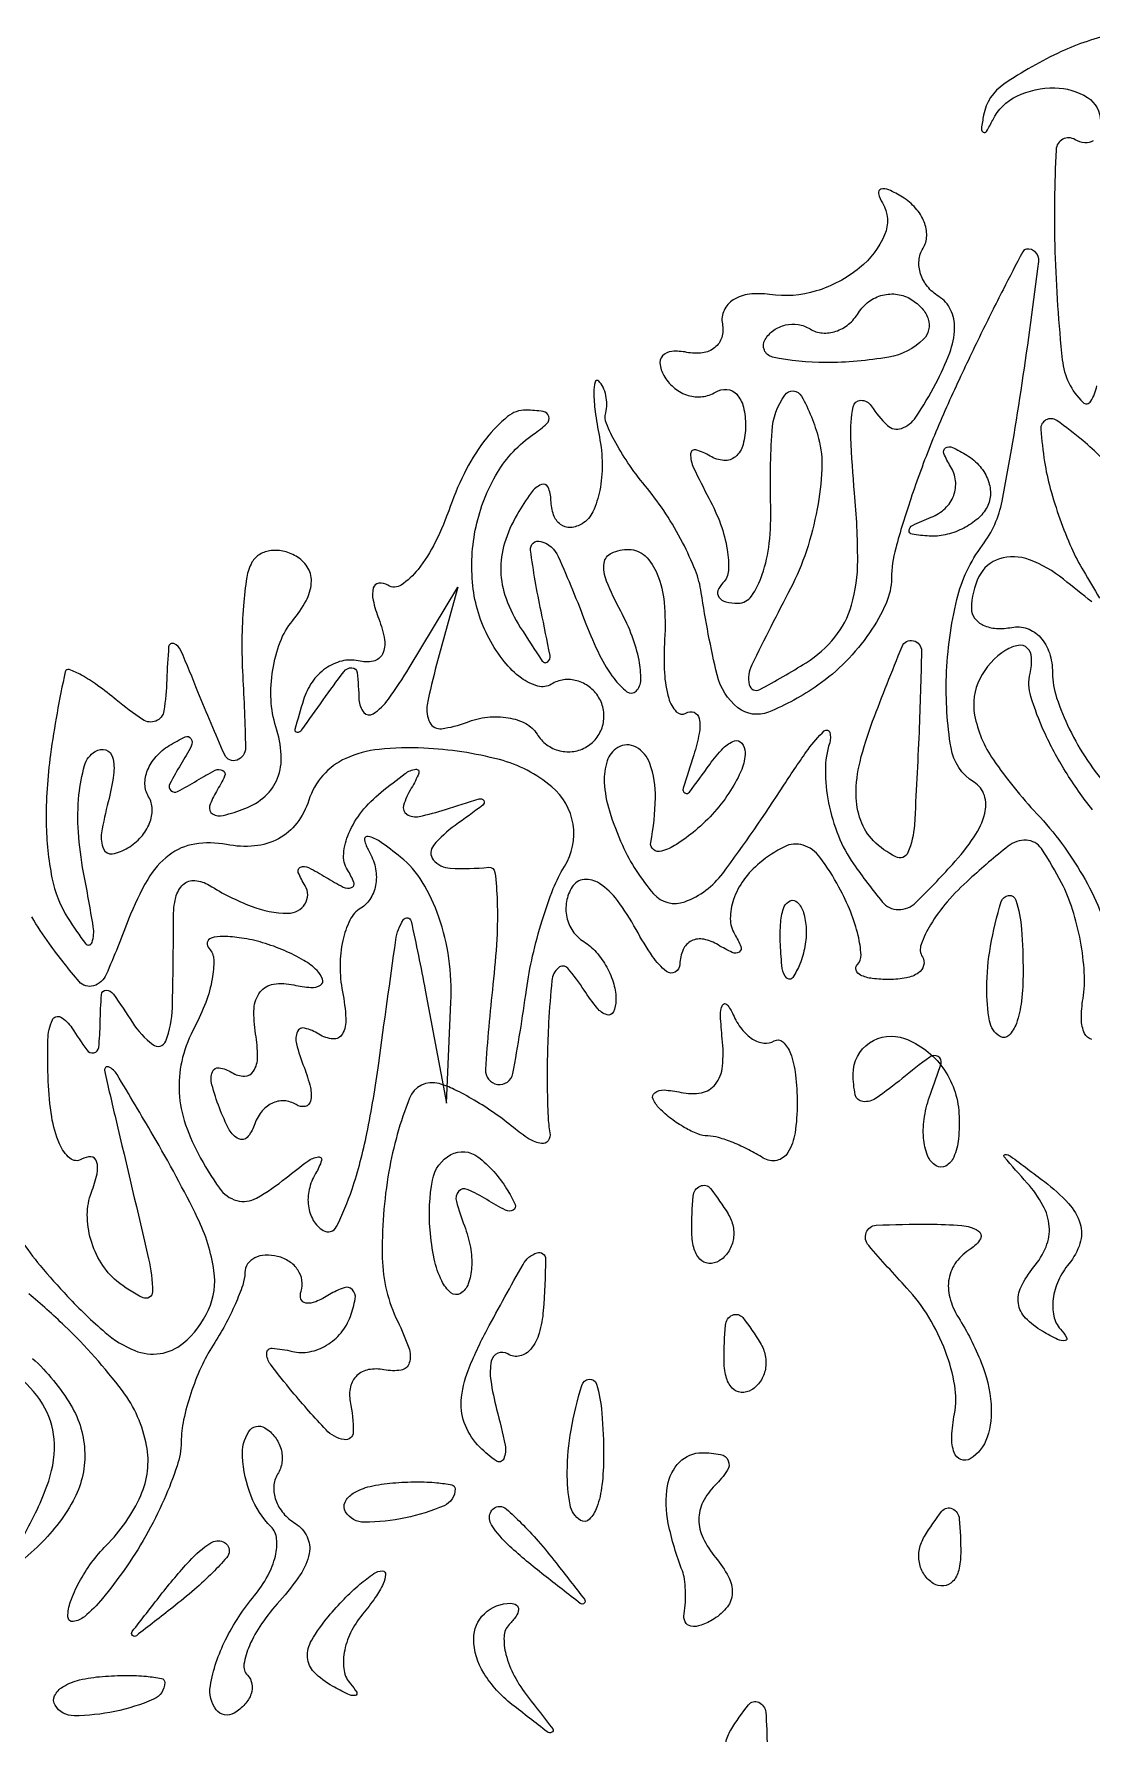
# Model space of a CAD drawing. Extents: x 153 to 7594, y 148 to 3762.
# Drawn here: x 4702.9 to 4735.7, y 2492 to 2544.6 of the extents above; entities that cross this region are included whole.
import ezdxf

# ---------------------------------------------------------------- set-up
doc = ezdxf.new("R2010")
doc.units = 0

msp = doc.modelspace()

# ---------------------------------------------------------------- linework, layer by layer
for points in [[(4736.414399, 2544.641193, 0.056411), (4734.780902, 2544.097033, 0.041453), (4733.003698, 2543.08625, 0.197794), (4732.376499, 2542.129497, 0.01569), (4732.309291, 2541.708602, 0.308326), (4732.365857, 2541.597571, 0.404445), (4732.468568, 2541.62569, 0.018633), (4732.658333, 2541.975, -0.167376), (4733.406295, 2542.71305, -0.114808), (4734.580388, 2542.973672, -0.139307), (4735.596345, 2542.673802, -0.257195), (4736, 2541.940983, -0.079099)], [(4735.769518, 2541.335498, -0.184759), (4735.514027, 2541.265811, -0.114105), (4735.21538, 2541.366888, 0.570128), (4734.623952, 2541.056909, 0.020139), (4734.587786, 2537.895088, 0.019529), (4734.815837, 2534.54108, 0.172994), (4735.450183, 2533.226341, 0.481051), (4735.702253, 2533.256247, 0.100024), (4735.883004, 2533.741488, 0.042475)], [(4736.014901, 2531.519379, 0.026847), (4735.453818, 2532.038328, 0.018928), (4734.645327, 2532.659184, 0.287532), (4734.307922, 2532.678458, 0.294109), (4734.148878, 2532.384409, 0.019518), (4734.264718, 2531.38424, 0.02864), (4734.443169, 2530.553533, 0.018379), (4734.739952, 2529.61287, 0.01847), (4735.099709, 2528.710344, 0.032646), (4735.470888, 2528, -0.006488), (4735.970235, 2527.15514, -0.451651)], [(4735.729856, 2527.042306, -0.004505), (4734.849949, 2527.741324, 0.079775), (4733.794958, 2528.346952, 0.169173), (4732.865105, 2528.371823, 0.203196), (4732.233549, 2527.829679, 0.115635), (4732, 2526.833333, 0.162157), (4732.099011, 2526.536069, 0.123405), (4732.367188, 2526.318229, 0.095265), (4732.771929, 2526.216316, 0.063613), (4733.25, 2526.25, -0.136374), (4733.726986, 2526.214792, -0.124477), (4734.136764, 2525.938974, -0.105182), (4734.414265, 2525.455528, -0.075993), (4734.513451, 2524.840124, 0.077768), (4734.640749, 2524.067664, 0.034078), (4735.033062, 2523.10417, 0.03268), (4735.59786, 2522.118063, 0.037538), (4736.263451, 2521.261384, -0.019174)], [(4735.750908, 2520.58954, -0.027718), (4734.913305, 2521.785178, -0.03188), (4734.255303, 2523.013077, -0.033611), (4733.842222, 2524.107204, -0.130617), (4733.817789, 2524.824751, 0.065055), (4733.864444, 2525.310262, 0.196122), (4733.731002, 2525.60791, 0.240901), (4733.453249, 2525.690559, 0.092765), (4733.066882, 2525.541335, 0.139188), (4732.255511, 2524.653848, 0.164259), (4732.099227, 2523.531969, 0.104384), (4732.678544, 2522.143244, 0.037759), (4734.027275, 2520.470967, -0.0577), (4735.448645, 2518.557593, -0.061013), (4736.363331, 2516.404778, -0.074418)], [(4702.54625, 2507.269293, 0.029454), (4703.140842, 2506.46774, 0.014268), (4703.988269, 2505.512487, 0.025976), (4705.15364, 2504.394461, 0.081762), (4706.074694, 2503.830309, 0.134593), (4706.854777, 2503.737177, 0.136837), (4707.567687, 2504.056175, 0.115092), (4708.358267, 2505.09852, 0.141549), (4708.526148, 2506.302987, 0.078897), (4708.019599, 2507.939313, 0.018009), (4706.641595, 2510.5, 0.00208), (4705.523056, 2512.392234, 0.157693), (4705.26059, 2512.622417, 0.610094), (4705.136084, 2512.519978, 0.005294), (4705.482171, 2511, -0.001544), (4706.500528, 2506.677469, -0.055284), (4706.621264, 2505.657558, -0.551991), (4706.32829, 2505.470006, -0.063439), (4705.519167, 2505.984093, -0.081555), (4705.029695, 2506.547465, -0.068406), (4704.709549, 2507.272186, -0.069715), (4704.60093, 2508.042022, -0.092102), (4704.72938, 2508.737158, 0.036156), (4704.903908, 2509.313323, 0.129463), (4704.890312, 2509.694567, 0.313329), (4704.712809, 2509.835303, 0.154833), (4704.419939, 2509.762349, -0.328767), (4704.061875, 2509.792465, -0.112707), (4703.73771, 2510.239739, -0.061406), (4703.497108, 2511.076378, -0.030084), (4703.389287, 2512.18195, -0.014866), (4703.37988, 2513.463751, -0.099359), (4703.518631, 2514.082897, -0.444404), (4703.775581, 2514.166877, -0.121931), (4704.123974, 2513.833646, 0.014699), (4704.583853, 2513.153256, 0.291535), (4704.807163, 2513.064145, 0.335217), (4704.957712, 2513.230273, 0.017236), (4705, 2514, -0.013145), (4705.040363, 2514.863616, -0.392993), (4705.187084, 2515, -0.246379), (4705.409778, 2514.883174, -0.007698), (4706, 2514, 0.084834), (4706.629692, 2513.31451, 0.500016), (4707.029484, 2513.424633, 0.08756), (4707.238035, 2514.453358, 0.007051), (4707.269218, 2517.227351, -0.057508), (4707.342461, 2517.878396, -0.150641), (4707.576078, 2518.280843, -0.210816), (4707.936203, 2518.404301, -0.118977), (4708.382138, 2518.255471, 0.047317), (4709.682122, 2517.604256, 0.091604), (4710.820522, 2517.388697, 0.256745), (4711.345599, 2517.674317, 0.288514), (4711.350255, 2518.242293, -0.041417), (4711.140023, 2518.655358, -0.417264), (4711.208403, 2518.815926, -0.215173), (4711.458275, 2518.804352, -0.020854), (4712, 2518.5, 0.02136), (4712.53372, 2518.200855, 0.203705), (4712.788812, 2518.183934, 0.423977), (4712.860713, 2518.339431, 0.046203), (4712.665519, 2518.732185, -0.160579), (4712.54569, 2519.232376, -0.081183), (4712.704827, 2519.868005, -0.067161), (4713.107743, 2520.537967, -0.053499), (4713.702969, 2521.136693, -0.010178), (4714.451752, 2521.719121, -0.127778), (4714.781089, 2521.853167, -0.573632), (4714.874206, 2521.73357, -0.040225), (4714.640021, 2521.261454, 0.059858), (4714.401263, 2520.728675, 0.341896), (4714.502684, 2520.456874, 0.193254), (4714.887962, 2520.389557, 0.026012), (4715.698062, 2520.605787, -0.003957), (4716.739911, 2520.933711, -0.342838), (4716.884302, 2520.878778, -0.386947), (4716.856818, 2520.737173, -0.004273), (4716, 2520.109645, 0.060886), (4715.330096, 2519.491525, 0.35939), (4715.32392, 2519.048184, 0.216308), (4715.846414, 2518.783667, 0.033137), (4717.041069, 2518.811935, -0.40619), (4717.234161, 2518.655227, -0.020402), (4717.302445, 2517.76528, -0.023236), (4717.289871, 2516.58822, -0.013523), (4717.171063, 2515.180356, 0.012194), (4716.941926, 2512.548564, 0.387375), (4717.315316, 2512.083689, 0.405301), (4717.787928, 2512.417667, 0.012275), (4718.21005, 2515.018062, -0.022306), (4718.401868, 2516.06634, -0.018412), (4718.696622, 2517.163713, -0.018801), (4719.042562, 2518.151641, -0.046325), (4719.388189, 2518.837132, 0.181507), (4719.653958, 2520.144965, 0.180048), (4718.994775, 2521.309996, 0.111422), (4717.374195, 2522.148937, 0.052304), (4715.028435, 2522.506465, 0.037551), (4713.642427, 2522.46719, 0.080801), (4712.6142, 2522.188535, 0.105722), (4711.902905, 2521.662736, 0.104437), (4711.465044, 2520.889865, -0.086747), (4711.095398, 2520.180522, -0.106483), (4710.527816, 2519.69741, -0.100723), (4709.785321, 2519.474027, -0.070548), (4708.910265, 2519.517281, 0.087632), (4707.932355, 2519.532377, 0.124024), (4707.136044, 2519.189896, 0.098169), (4706.471537, 2518.435495, 0.04044), (4705.881893, 2517.200941, -0.010122), (4705.189114, 2515.491262, -0.219843), (4704.79645, 2515.137901, -0.300616), (4704.350933, 2515.267983, -0.017331), (4703.425296, 2516.44113, -0.027326), (4702.879787, 2517.276095, -0.026006)], [(4735.730667, 2513.473037, -0.222149), (4735.508419, 2513.660387, -0.10732), (4735.408727, 2514.107514, -0.041296), (4735.457926, 2514.745237, 0.05505), (4735.497834, 2515.54994, 0.030879), (4735.378359, 2516.522972, 0.030445), (4735.133615, 2517.502762, 0.043126), (4734.790557, 2518.332964, 0.027596), (4734.165706, 2519.391562, 0.23983), (4733.703464, 2519.651106, 0.180893), (4733.137502, 2519.465395, 0.015148), (4731.943996, 2518.449317, 0.029788), (4731.249123, 2517.740796, 0.04284), (4730.731384, 2517.031428, 0.050427), (4730.439071, 2516.417049, 0.228058), (4730.479593, 2516.03302, -0.205409), (4730.519139, 2515.768478, -0.180522), (4730.357293, 2515.538866, -0.102995), (4729.983612, 2515.383361, -0.047305), (4729.456011, 2515.333333, -0.030292), (4728.927975, 2515.365354, -0.079508), (4728.564243, 2515.469873, -0.20132), (4728.425115, 2515.623791, -0.288377), (4728.464816, 2515.79815, 0.216175), (4728.578689, 2516.101045, 0.041793), (4728.489192, 2516.694269, 0.037651), (4728.25732, 2517.421785, 0.026904), (4727.895077, 2518.19605, 0.03622), (4727.305387, 2519.128715, 0.160356), (4726.782629, 2519.499221, 0.193688), (4726.203646, 2519.450433, 0.056565), (4725.441272, 2518.95126, 0.062796), (4724.946716, 2518.423198, 0.072857), (4724.627953, 2517.813534, 0.084371), (4724.527138, 2517.218952, 0.139186), (4724.665519, 2516.732185, -0.043144), (4724.855697, 2516.355314, -0.359857), (4724.801575, 2516.186211, -0.256051), (4724.588198, 2516.171496, -0.030284), (4724.154508, 2516.404508, 0.088991), (4723.706467, 2516.581418, 0.167167), (4723.325083, 2516.530499, 0.174205), (4723.066142, 2516.259068, 0.09777), (4722.964565, 2515.809017, -0.263079), (4722.817414, 2515.5644, -0.305234), (4722.551186, 2515.585147, -0.076467), (4722.11971, 2516.050273, -0.022282), (4721.607078, 2516.8851, 0.033313), (4721.026745, 2517.785067, 0.086206), (4720.468595, 2518.315, 0.1727), (4719.994788, 2518.433692, 0.234316), (4719.626201, 2518.204198, 0.094267), (4719.452123, 2517.749455, 0.096695), (4719.459448, 2517.266826, 0.098985), (4719.646302, 2516.831313, 0.104024), (4719.983688, 2516.510081, -0.074787), (4720.371376, 2516.18163, -0.053947), (4720.69696, 2515.716624, -0.05398), (4720.915337, 2515.193116, -0.075191), (4720.984687, 2514.690983, -0.102799), (4720.904291, 2514.327599, -0.37991), (4720.707316, 2514.239151, -0.147021), (4720.402546, 2514.445888, -0.027275), (4720, 2515, 0.03444), (4719.490584, 2515.680517, 0.421547), (4719.198062, 2515.698522, 0.185241), (4718.998201, 2515.303166, 0.012072), (4718.896892, 2514, 0.008013), (4718.858539, 2512.97546, 0.008354), (4718.853803, 2511.964339, 0.008099), (4718.878459, 2511.090905, 0.035899), (4718.938003, 2510.580727, -0.207737), (4718.882859, 2510.336073, -0.277894), (4718.677726, 2510.249985, -0.104342), (4718.298051, 2510.389737, -0.033037), (4717.806424, 2510.74569, 0.021631), (4717.232905, 2511.181202, 0.018153), (4716.590012, 2511.593194, 0.018537), (4715.974467, 2511.926707, 0.047035), (4715.5, 2512.108267, 0.384119), (4714.583252, 2511.651763, 0.050895), (4713.945433, 2509.378995, 0.048205), (4713.742615, 2506.699927, 0.109267), (4714.220054, 2504.735726, -0.028622), (4714.563713, 2503.920373, -0.156032), (4714.578887, 2503.44772, -0.292039), (4714.326122, 2503.22376, -0.089844), (4713.792823, 2503.235726, 0.096006), (4713.318853, 2503.240567, 0.145016), (4712.953204, 2503.055182, 0.14971), (4712.754951, 2502.705954, 0.104505), (4712.75, 2502.25, -0.050793), (4712.840993, 2501.304042, -0.462896), (4712.562623, 2501.070457, -0.163144), (4711.999803, 2501.37236, -0.015572), (4710.953172, 2502.556424, -0.010557), (4710.278417, 2503.4053, -0.164599), (4710.16174, 2503.752462, -0.436794), (4710.327062, 2503.904975, -0.038508), (4710.955727, 2503.806424, 0.105993), (4711.488209, 2503.795094, 0.088196), (4712.018072, 2503.998088, 0.084502), (4712.464106, 2504.381777, 0.086035), (4712.754732, 2504.889196, 0.042622), (4712.902437, 2505.437137, 0.240475), (4712.817388, 2505.718158, 0.291747), (4712.5602, 2505.780332, 0.055816), (4712.104955, 2505.564866, -0.03905), (4711.678533, 2505.345291, -0.131436), (4711.370299, 2505.303085, -0.294537), (4711.22249, 2505.427121, -0.156639), (4711.225223, 2505.67567, 0.120498), (4711.25261, 2506.009266, 0.109397), (4711.125534, 2506.331291, 0.099659), (4710.86105, 2506.592074, 0.083873), (4710.5, 2506.75, 0.071373), (4710.116611, 2506.789425, 0.104772), (4709.789252, 2506.70625, 0.129355), (4709.56963, 2506.515609, 0.145571), (4709.484687, 2506.25, -0.077483), (4709.416329, 2505.863534, -0.020703), (4709.189119, 2505.279687, -0.02047), (4708.872171, 2504.629313, -0.019837), (4708.5, 2504, 0.037305), (4708.127087, 2503.316021, 0.026316), (4707.808736, 2502.5, 0.026687), (4707.586075, 2501.682718, 0.049427), (4707.50801, 2501, -0.07614), (4707.382594, 2500.256286, -0.024786), (4706.98012, 2499.214326, -0.024053), (4706.411369, 2498.084241, -0.024904), (4705.742697, 2497.027494, -0.018184), (4705.071999, 2496.145827, -0.047569), (4704.511917, 2495.581647, -0.14257), (4704.166322, 2495.431135, -0.452074), (4704, 2495.577494, -0.086969), (4704.08347, 2496.053751, -0.036628), (4704.349526, 2496.649165, -0.034825), (4704.734541, 2497.259103, -0.038195), (4705.189877, 2497.789877, 0.091306), (4706.255743, 2499.336898, 0.153355), (4706.438082, 2500.890299, 0.115314), (4705.686714, 2502.585982, 0.040045), (4703.89835, 2504.597387, 0.017501), (4702.784903, 2505.591797, 0.03805)], [(4702.901811, 2503.58886, -0.074239), (4704.092858, 2502.136979, -0.129378), (4704.522707, 2500.650483, -0.132659), (4704.161318, 2499.171249, -0.080051), (4703.043173, 2497.739877, -0.004164), (4702.292066, 2497.054663, -0.319922)], [(4702.575175, 2498, 0.040344), (4703.349245, 2499.626326, 0.095178), (4703.580549, 2500.943736, 0.122301), (4703.288782, 2502.043281, 0.094102), (4702.495199, 2503.003984, 0.287608)]]:
    msp.add_lwpolyline(points, format="xyb")
for points in [[(4729.240531, 2539.404508, -0.242643), (4729.309544, 2538.41851, -0.121287), (4728.534848, 2537.394356, -0.096271), (4727.189774, 2536.677166, -0.111364), (4725.744526, 2536.56699, 0.066063), (4725.117178, 2536.575644, 0.10998), (4724.620587, 2536.401533, 0.146076), (4724.333165, 2536.076716, 0.156602), (4724.281012, 2535.656965, -0.118967), (4724.260156, 2535.238149, -0.153854), (4724.04665, 2534.920574, -0.135763), (4723.664825, 2534.757467, -0.084807), (4723.17567, 2534.774777, 0.070186), (4722.714931, 2534.804508, 0.194562), (4722.429369, 2534.663018, 0.229821), (4722.350904, 2534.384548, 0.094386), (4722.494769, 2534.008465, 0.088188), (4722.811099, 2533.654631, 0.094717), (4723.222642, 2533.442199, 0.100026), (4723.66461, 2533.403092, 0.111063), (4724.069098, 2533.542705, -0.161617), (4724.421868, 2533.626463, -0.19093), (4724.726548, 2533.473734, -0.124827), (4724.932583, 2533.078402, -0.058083), (4725, 2532.5, -0.066359), (4724.92182, 2531.913526, -0.15098), (4724.685095, 2531.539892, -0.197429), (4724.328106, 2531.422969, -0.120641), (4723.900232, 2531.56166, 0.072928), (4723.46184, 2531.751144, 0.485002), (4723.297432, 2531.628536, 0.11809), (4723.388883, 2531.195721, 0.01202), (4723.865048, 2530.25216, -0.035541), (4724.226146, 2529.444307, -0.04641), (4724.431413, 2528.661794, -0.054202), (4724.467522, 2528.011667, -0.185222), (4724.29815, 2527.631483, 0.109677), (4724.145216, 2527.391258, 0.251759), (4724.175226, 2527.185498, 0.176303), (4724.388671, 2527.04453, 0.058733), (4724.76645, 2527, 0.245594), (4725.181904, 2527.217164, 0.070852), (4725.517999, 2527.885388, 0.053606), (4725.733227, 2528.859558, 0.034703), (4725.780536, 2530.014086, -0.022646), (4725.819645, 2532.333608, -0.139581), (4726.21322, 2533.447957, -0.550586), (4726.731043, 2533.420658, -0.064028), (4727.2626, 2532.103819, -0.075522), (4727.362525, 2531.155823, -0.034936), (4727.219257, 2529.921819, -0.033593), (4726.883381, 2528.620474, -0.039729), (4726.389603, 2527.449849, 0.00489), (4725.191466, 2525.08412, 0.168495), (4725.114498, 2524.472403, 0.500048), (4725.439271, 2524.32159, 0.016404), (4726.875707, 2525.15445, 0.083292), (4727.767831, 2525.943952, 0.100792), (4728.28233, 2526.934043, 0.070155), (4728.475476, 2528.322135, 0.022305), (4728.378341, 2530.412924, -0.011608), (4728.261681, 2532.130595, -0.058463), (4728.330975, 2533.08876, -0.357769), (4728.572171, 2533.28972, -0.257267), (4728.895147, 2533.1149, 0.061407), (4729.398636, 2532.509463, 0.278457), (4729.828803, 2532.41721, 0.165828), (4730.277951, 2532.766199, 0.022548), (4730.895217, 2533.804212, 0.033767), (4731.326247, 2534.759416, 0.080844), (4731.47645, 2535.519736, 0.120395), (4731.355941, 2536.096627, 0.143894), (4730.986392, 2536.50841, -0.083208), (4730.637527, 2536.814147, -0.092749), (4730.42317, 2537.206352, -0.100577), (4730.375168, 2537.622877, -0.117494), (4730.5, 2538, 0.1348), (4730.61287, 2538.384414, 0.100411), (4730.532237, 2538.821208, 0.087027), (4730.269227, 2539.244173, 0.071947), (4729.861803, 2539.58541, 0.029976), (4729.439925, 2539.812411, 0.181208), (4729.196341, 2539.830758, 0.403402), (4729.118813, 2539.695535, 0.075059)], [(4731.521633, 2533.724202, 0.013801), (4730.762729, 2531.980022, 0.014696), (4730.118057, 2530.232454, 0.014408), (4729.652453, 2528.701316, 0.063558), (4729.521633, 2527.769257, -0.101512), (4729.352118, 2526.992369, -0.046428), (4728.843189, 2526.082421, -0.043375), (4728.107729, 2525.190293, -0.045945), (4727.242414, 2524.45724, -0.056329), (4725.710777, 2523.623536, -0.270345), (4724.765451, 2523.758809, -0.168191), (4724.118801, 2524.773615, -0.022089), (4723.629147, 2527.321027, 0.058084), (4723.444268, 2528.011097, 0.024974), (4723.048276, 2528.879713, 0.024304), (4722.529536, 2529.772668, 0.029471), (4721.956169, 2530.552813, -0.02071), (4721.410767, 2531.268308, -0.027054), (4720.976708, 2531.967147, -0.026683), (4720.687182, 2532.569041, -0.168453), (4720.666667, 2532.903695, 0.068359), (4720.701803, 2533.160382, 0.054727), (4720.671191, 2533.438019, 0.056202), (4720.583155, 2533.693835, 0.085625), (4720.448027, 2533.885307, 0.576436), (4720.335911, 2533.85543, 0.069408), (4720.295511, 2533.53636, 0.031122), (4720.340055, 2532.942514, 0.013291), (4720.469893, 2532.156335, -0.044651), (4720.556229, 2531.304518, -0.051667), (4720.481764, 2530.492737, -0.059155), (4720.269302, 2529.836007, -0.147598), (4719.938533, 2529.462011, -0.120356), (4719.579095, 2529.34528, -0.181828), (4719.266761, 2529.436878, -0.150026), (4719.051227, 2529.733754, -0.076879), (4718.969591, 2530.190983, 0.096721), (4718.8809, 2530.595054, 0.41094), (4718.673576, 2530.678363, 0.139473), (4718.353939, 2530.422582, 0.022841), (4717.919901, 2529.75, 0.05785), (4717.530505, 2528.85857, 0.081331), (4717.414793, 2528, 0.080334), (4717.578711, 2527.141485, 0.054985), (4718.019113, 2526.25, 0.004964), (4718.701459, 2525.205397, 0.435506), (4718.867276, 2525.178507, 0.283158), (4718.941865, 2525.377741, 0.003622), (4718.662422, 2526.75, -0.019228), (4718.338397, 2528.641223, -0.538098), (4718.654609, 2528.915616, -0.224321), (4719.197552, 2528.445204, -0.013049), (4720.052729, 2526.361312, 0.023991), (4720.477082, 2525.388408, 0.045477), (4720.923715, 2524.660194, 0.070061), (4721.323993, 2524.256335, 0.375078), (4721.608999, 2524.275665, 0.196248), (4721.75287, 2524.618025, 0.049964), (4721.697901, 2525.229951, 0.043269), (4721.487673, 2525.97244, 0.03226), (4721.135034, 2526.747687, -0.024706), (4720.691726, 2527.684476, -0.131061), (4720.61775, 2528.241812, -0.261063), (4720.848823, 2528.552554, -0.105556), (4721.383334, 2528.666667, -0.194224), (4721.887374, 2528.463197, -0.106706), (4722.263808, 2527.902008, -0.072186), (4722.475139, 2527.015884, -0.037371), (4722.492576, 2525.875214, 0.027005), (4722.486959, 2524.839197, 0.058246), (4722.617722, 2524.05358, 0.116119), (4722.85329, 2523.6349, 0.359561), (4723.151802, 2523.593819, -0.237813), (4723.406295, 2523.615919, -0.256668), (4723.563442, 2523.424727, -0.09362), (4723.562881, 2522.961455, -0.031246), (4723.394213, 2522.301938, 0.003957), (4723.066289, 2521.260089, 0.342838), (4723.121222, 2521.115698, 0.386947), (4723.262827, 2521.143182, 0.004273), (4723.890355, 2522, -0.033851), (4724.307678, 2522.504335, -0.121545), (4724.656911, 2522.728156, -0.31755), (4724.881938, 2522.66176, -0.165318), (4724.984687, 2522.372445, -0.104288), (4724.881683, 2521.848849, -0.041304), (4724.538302, 2521.196667, -0.03859), (4724.037984, 2520.530731, -0.039169), (4723.443576, 2519.953172, -0.027634), (4722.856046, 2519.518036, -0.079894), (4722.395712, 2519.310933, -0.234074), (4722.145611, 2519.360733, -0.282778), (4722.061997, 2519.580727, 0.042338), (4722.205469, 2520.964275, 0.088651), (4722.035638, 2522.029267, 0.184824), (4721.607374, 2522.537208, 0.27094), (4721.03771, 2522.523306, 0.177726), (4720.711914, 2522.108208, 0.090729), (4720.623046, 2521.442464, 0.063221), (4720.779002, 2520.557999, 0.03169), (4721.183938, 2519.495646, 0.07163), (4722.148944, 2517.991896, 0.313108), (4723.118236, 2517.744022, 0.144649), (4724.291789, 2518.624776, 0.016736), (4726.187448, 2521.35911, -0.010941), (4726.936573, 2522.466857, -0.052301), (4727.439778, 2523.039434, -0.544851), (4727.606457, 2522.996434, -0.161438), (4727.606602, 2522.66875, 0.081), (4727.472519, 2521.827332, 0.047711), (4727.573374, 2520.811639, 0.046221), (4727.875184, 2519.787934, 0.05805), (4728.344733, 2518.918213, 0.01872), (4729.236627, 2517.741195, 0.223365), (4729.73856, 2517.501576, 0.198305), (4730.278253, 2517.720679, 0.014515), (4731.409669, 2518.900186, 0.034114), (4732.08457, 2519.75669, 0.085696), (4732.413536, 2520.477429, 0.142159), (4732.399312, 2521.041481, 0.179281), (4732.080446, 2521.450282, -0.217016), (4731.366428, 2522.517107, -0.049474), (4731.224913, 2524.741025, -0.049852), (4731.546856, 2527.112313, -0.103472), (4732.339918, 2528.793506, 0.114613), (4732.949196, 2530.162434, 0.010772), (4733.572557, 2533.816254, 0.006504), (4734.083701, 2537.595682, 0.488739), (4733.703378, 2537.974202, 0.245892), (4733.58816, 2537.893949, 0.001478), (4732.978597, 2536.715122, 0.005592), (4732.294723, 2535.345461, 0.003476)], [(4730.518614, 2535.18528, -0.15537), (4729.435133, 2534.625164, -0.041598), (4727.478561, 2534.457076, -0.053679), (4725.838153, 2534.629465, -0.518202), (4725.606767, 2535.172753, -0.099268), (4725.875379, 2535.460244, -0.097998), (4726.235244, 2535.623579, -0.09789), (4726.630534, 2535.637634, -0.098809), (4727, 2535.5, 0.11907), (4727.377779, 2535.376253, 0.100657), (4727.796119, 2535.427168, 0.092249), (4728.191085, 2535.645885, 0.082063), (4728.5, 2536, -0.095551), (4728.81961, 2536.347163, -0.097057), (4729.243722, 2536.548209, -0.098722), (4729.70622, 2536.572444, -0.102638), (4730.135629, 2536.416176, -0.072767), (4730.470804, 2536.134519, -0.106656), (4730.659572, 2535.800316, -0.13056), (4730.673543, 2535.467849, -0.142896)], [(4715.850569, 2530.001187, -0.030703), (4715.385528, 2528.891425, -0.052812), (4714.85049, 2528.045058, -0.076115), (4714.331913, 2527.562338, -0.296029), (4713.914043, 2527.553124, 0.164877), (4713.633364, 2527.617885, 0.31162), (4713.464227, 2527.474198, 0.122995), (4713.457426, 2527.088926, 0.034839), (4713.634136, 2526.511044, -0.049798), (4713.811267, 2525.8632, -0.156783), (4713.747545, 2525.422676, -0.231048), (4713.467099, 2525.20413, -0.109664), (4712.997681, 2525.209106, 0.118752), (4712.487086, 2525.205357, 0.09398), (4711.983987, 2524.973925, 0.086121), (4711.565319, 2524.551067, 0.079278), (4711.298869, 2524, 0.004486), (4711.033365, 2523.087607, 0.497007), (4711.09973, 2523, 0.240557), (4711.246839, 2523.075123, 0.00274), (4711.908556, 2524, -0.00863), (4712.55107, 2524.876044, -0.234335), (4712.801029, 2525, -0.385833), (4712.963926, 2524.852312, -0.016011), (4713.020123, 2524, 0.17038), (4713.17039, 2523.614108, 0.374363), (4713.460789, 2523.571549, 0.09526), (4713.936326, 2524.024298, 0.019435), (4714.577151, 2525), (4716.08343, 2527.5), (4715.426316, 2525.098728, 0.019351), (4715.136788, 2523.853306, 0.16816), (4715.216913, 2523.298712, 0.316312), (4715.5804, 2523.108827, 0.058844), (4716.352576, 2523.305054, -0.062897), (4717.002808, 2523.464714, -0.070297), (4717.647414, 2523.448458, -0.08016), (4718.188223, 2523.2659, -0.133711), (4718.537073, 2522.940014, 0.096365), (4718.838727, 2522.613413, 0.097276), (4719.239861, 2522.425053, 0.098549), (4719.678005, 2522.403741, 0.101778), (4720.08541, 2522.552786, 0.099038), (4720.402211, 2522.848514, 0.097945), (4720.582416, 2523.244476, 0.097945), (4720.598316, 2523.679226, 0.099038), (4720.447214, 2524.08541, 0.091849), (4720.156742, 2524.405608, 0.095962), (4719.775054, 2524.594486, 0.099441), (4719.361944, 2524.623429, 0.106725), (4718.981075, 2524.488304, -0.209156), (4718.565268, 2524.429195, -0.090464), (4718.051626, 2524.678325, -0.067173), (4717.519051, 2525.190811, -0.044799), (4717.053759, 2525.89955, -0.096742), (4716.548657, 2527.541047, -0.079945), (4716.647469, 2529.371795, -0.081572), (4717.308716, 2531.045513, -0.108257), (4718.427058, 2532.234687, 0.035713), (4718.841606, 2532.564335, 0.288646), (4718.902555, 2532.788409, 0.287667), (4718.726769, 2532.940776, 0.035561), (4718.19798, 2532.984687, 0.176975), (4717.624955, 2532.782914, 0.05387), (4716.971345, 2532.1146, 0.046451), (4716.3465, 2531.14787, 0.036401)], [(4732.457295, 2529.930902, -0.084302), (4732.148977, 2529.580629, -0.057913), (4731.701118, 2529.296643, -0.056823), (4731.189239, 2529.117935, -0.072265), (4730.690983, 2529.078947, -0.020929), (4730.159138, 2529.136634, -0.402866), (4730.066763, 2529.256905, -0.260933), (4730.178106, 2529.412379, -0.013901), (4730.756231, 2529.664358, 0.09373), (4731.185107, 2529.93934, 0.11358), (4731.449351, 2530.336095, 0.119157), (4731.506396, 2530.793168, 0.110583), (4731.351722, 2531.239919, -0.038844), (4731.14577, 2531.639483, -0.357602), (4731.197388, 2531.813355, -0.264648), (4731.410413, 2531.829986, -0.028521), (4731.861803, 2531.58541, -0.078004), (4732.265683, 2531.238779, -0.090333), (4732.519692, 2530.800911, -0.100781), (4732.586571, 2530.341636, -0.124968)], [(4709.703516, 2528.266312, 0.091535), (4709.543574, 2527.804518, 0.017422), (4709.440175, 2526.917292, 0.018061), (4709.392458, 2525.859022, 0.015733), (4709.417439, 2524.75, -0.00802), (4709.502269, 2522.515472, -0.322133), (4709.240031, 2522.133281, -0.393041), (4708.85875, 2522.295757, -0.009199), (4708.031162, 2524.25, 0.005271), (4707.499869, 2525.532548, 0.201555), (4707.280831, 2525.744834, 0.50221), (4707.121953, 2525.645477, 0.011817), (4707.063386, 2524.627555, -0.028281), (4706.975797, 2523.66113, -0.266596), (4706.727493, 2523.346428, -0.248373), (4706.315287, 2523.389942, -0.02517), (4705.5, 2524, 0.016416), (4704.918585, 2524.451141, 0.030797), (4704.41647, 2524.769798, 0.038359), (4704.041739, 2524.940406, 0.453805), (4703.917769, 2524.872445, 0.020254), (4703.45962, 2522.308118, 0.036985), (4703.327227, 2520.187742, 0.046453), (4703.505252, 2518.489031, 0.090676), (4704.006296, 2517.22768, 0.023674), (4704.546795, 2516.448236, 0.600904), (4704.748601, 2516.481844, 0.12317), (4704.787101, 2516.971277, 0.005491), (4704.48495, 2518.6548, -0.030847), (4704.325278, 2519.906359, -0.040459), (4704.343311, 2521.058122, -0.045534), (4704.51578, 2521.96698, -0.186799), (4704.848195, 2522.40618, -0.215624), (4705.173976, 2522.448384, -0.261595), (4705.383801, 2522.229013, -0.097758), (4705.415108, 2521.675878, -0.029364), (4705.249218, 2520.845008, 0.022914), (4705.04319, 2519.878184, 0.142582), (4705.102773, 2519.380351, 0.346022), (4705.374557, 2519.231108, 0.097682), (4705.858788, 2519.412726, 0.071753), (4706.267375, 2519.75467, 0.086912), (4706.531351, 2520.178244, 0.100386), (4706.612636, 2520.615442, 0.135137), (4706.5, 2521, -0.1348), (4706.38713, 2521.384414, -0.100411), (4706.467763, 2521.821208, -0.087027), (4706.730773, 2522.244173, -0.071947), (4707.138197, 2522.58541, -0.02792), (4707.633179, 2522.854375, -0.381877), (4707.814058, 2522.800861, -0.263295), (4707.822959, 2522.570785, -0.019337), (4707.5, 2522, 0.01854), (4707.158859, 2521.399319, 0.327184), (4707.190983, 2521.190983, 0.327184), (4707.399319, 2521.158859, 0.01854), (4708, 2521.5, -0.019659), (4708.563596, 2521.818413, -0.250322), (4708.79869, 2521.814742, -0.392219), (4708.856268, 2521.639267, -0.030777), (4708.602571, 2521.165963, 0.062152), (4708.39277, 2520.707813, 0.344355), (4708.481507, 2520.470615, 0.201822), (4708.814698, 2520.419836, 0.029847), (4709.477863, 2520.629879, 0.09095), (4710.113724, 2521.017814, 0.119709), (4710.497914, 2521.575423, 0.106817), (4710.608761, 2522.298126, 0.061752), (4710.447183, 2523.166412, -0.065026), (4710.296686, 2524.005537, -0.05101), (4710.346945, 2524.929543, -0.052306), (4710.577997, 2525.795347, -0.082039), (4710.96594, 2526.45896, 0.04934), (4711.381805, 2527.07456, 0.105033), (4711.543252, 2527.623127, 0.143816), (4711.446904, 2528.077961, 0.13145), (4711.117657, 2528.427284, 0.075322), (4710.710714, 2528.600881, 0.091806), (4710.298226, 2528.629701, 0.104997), (4709.944988, 2528.511634, 0.131505)], [(4730.375, 2523, -0.004256), (4730.230646, 2520.124261, -0.084929), (4730.032396, 2519.270321, -0.437955), (4729.652399, 2519.132626, -0.077015), (4728.962839, 2519.637161, -0.11188), (4728.56766, 2520.263904, -0.083454), (4728.426367, 2521.071457, -0.062481), (4728.546738, 2522.085852, -0.030112), (4728.938089, 2523.337161, -0.005595), (4729.848947, 2525.6545, -0.369446), (4730.202368, 2525.837289, -0.353798), (4730.452413, 2525.515252, -0.005437)], [(4713.324353, 2519.319098, -0.079869), (4713.522806, 2518.823464, -0.090191), (4713.544084, 2518.311737, -0.099284), (4713.387557, 2517.863917, -0.121352), (4713.077779, 2517.54807, 0.140255), (4712.739776, 2517.176799, 0.061126), (4712.516884, 2516.542124, 0.053721), (4712.432204, 2515.76325, 0.047839), (4712.509194, 2514.952262, -0.032388), (4712.614047, 2514.12117, -0.143055), (4712.505866, 2513.645082, -0.294517), (4712.21916, 2513.492031, -0.118317), (4711.777788, 2513.637335, 0.074742), (4711.336746, 2513.826079, 0.366408), (4711.110644, 2513.717619, 0.172691), (4711.080909, 2513.342404, 0.025876), (4711.318607, 2512.612107, -0.032694), (4711.512559, 2511.987419, -0.111437), (4711.518365, 2511.564156, -0.303389), (4711.352549, 2511.402262, -0.186591), (4711.073956, 2511.454293, 0.12506), (4710.698529, 2511.572381, 0.129844), (4710.318061, 2511.494334, 0.114573), (4709.990807, 2511.224942, 0.083235), (4709.768931, 2510.806792, -0.1039), (4709.554492, 2510.439802, -0.338357), (4709.29479, 2510.3919, -0.154006), (4709.002231, 2510.678861, -0.03077), (4708.694975, 2511.352499, -0.02665), (4708.461809, 2512.072658, -0.149969), (4708.47695, 2512.472114, -0.363617), (4708.687051, 2512.597394, -0.098757), (4709.078336, 2512.451586, 0.137548), (4709.473081, 2512.337992, 0.262059), (4709.753279, 2512.493174, 0.139894), (4709.878617, 2512.938345, 0.041541), (4709.816882, 2513.649648, -0.054797), (4709.769483, 2514.437031, -0.154462), (4709.959364, 2514.947896, -0.192702), (4710.373297, 2515.189147, -0.091662), (4711, 2515.166667, 0.035156), (4711.530514, 2515.087363, 0.159239), (4711.83056, 2515.160065, 0.357979), (4711.893545, 2515.344119, 0.107305), (4711.721056, 2515.612278, 0.064693), (4711.31162, 2515.927551, 0.030105), (4710.711887, 2516.22978, 0.029205), (4710.03485, 2516.475543, 0.036037), (4709.379424, 2516.620576, 0.027679), (4708.81422, 2516.671801, 0.087556), (4708.439233, 2516.6191, 0.273674), (4708.315992, 2516.479218, 0.248263), (4708.373185, 2516.293482, -0.192531), (4708.519469, 2515.952246, -0.051419), (4708.472426, 2515.351614, -0.044326), (4708.27163, 2514.624683, -0.033337), (4707.929632, 2513.868517, 0.05898), (4707.554676, 2512.911943, 0.070722), (4707.44425, 2511.952069, 0.06777), (4707.605241, 2510.967023, 0.048554), (4708.034555, 2509.935433, 0.030206), (4708.69609, 2508.860765, 0.174292), (4709.233128, 2508.482618, 0.199017), (4709.84477, 2508.559177, 0.040922), (4710.761697, 2509.185433, -0.012803), (4711.43186, 2509.700644, -0.121744), (4711.764015, 2509.836215, -0.558118), (4711.860279, 2509.721439, -0.055068), (4711.675647, 2509.319098, 0.078807), (4711.476211, 2508.824038, 0.089693), (4711.452339, 2508.313947, 0.099304), (4711.604935, 2507.868592, 0.122904), (4711.910045, 2507.555595, 0.440242), (4712.323417, 2507.672605, 0.036164), (4712.804919, 2508.833292, 0.030293), (4713.26553, 2510.562193, 0.016339), (4713.63234, 2512.736497, -0.001675), (4714.162504, 2516.559367, -0.106924), (4714.395374, 2517.189108, -0.668441), (4714.63413, 2517.14692, -0.007601), (4715.074342, 2515), (4715.736718, 2511.5), (4715.868359, 2514.627555, 0.044958), (4715.803412, 2515.985538, 0.049069), (4715.495118, 2517.26919, 0.053536), (4714.98225, 2518.356514, 0.085604), (4714.308042, 2519.127555, 0.016162), (4713.669838, 2519.611901, 0.106538), (4713.303435, 2519.7688, 0.532304), (4713.193744, 2519.658977, 0.086902)], [(4726.683114, 2515.8125, -0.054073), (4726.461564, 2515.395823, -0.470617), (4726.279315, 2515.37858, -0.168741), (4726.137993, 2515.670344, -0.018894), (4726.078947, 2516.416667, -0.028489), (4726.089945, 2517.112848, -0.077125), (4726.200665, 2517.592839, -0.208169), (4726.385309, 2517.77538, -0.296942), (4726.604167, 2517.729167, -0.126455), (4726.797407, 2517.402231, -0.060344), (4726.876576, 2516.916927, -0.05415), (4726.839148, 2516.359369, -0.051402)], [(4733.6, 2515.56459, -0.027822), (4733.54967, 2514.660787, -0.057791), (4733.391163, 2513.97365, -0.10844), (4733.15877, 2513.60149, -0.350965), (4732.889067, 2513.568561, -0.213123), (4732.5617, 2514.049896, -0.046415), (4732.474901, 2515.074272, -0.041159), (4732.592021, 2516.364849, -0.031065), (4732.923489, 2517.75, -0.296645), (4733.152145, 2517.941445, -0.36245), (4733.378236, 2517.794881, -0.056091), (4733.549325, 2516.896252, -0.01902)], [(4725.88541, 2513.42918, -0.341676), (4726.156303, 2513.400657, -0.113653), (4726.390089, 2513.04466, -0.060007), (4726.54941, 2512.378846, -0.028758), (4726.6, 2511.5, -0.036782), (4726.532047, 2510.577533, -0.10186), (4726.30994, 2509.969227, -0.202622), (4725.967049, 2509.72554, -0.199083), (4725.55, 2509.799277, 0.024499), (4725.099059, 2510.056892, 0.022547), (4724.612604, 2510.277031, 0.023182), (4724.161151, 2510.433443, 0.066146), (4723.833333, 2510.484687, -0.088734), (4723.519246, 2510.548346, -0.034487), (4723.117708, 2510.740294, -0.032795), (4722.701406, 2511.013299, -0.034864), (4722.333333, 2511.333333, -0.092244), (4722.133464, 2511.624586, -0.349456), (4722.185417, 2511.823958, -0.179565), (4722.472937, 2511.909182, -0.037889), (4723, 2511.833333, 0.100634), (4723.633559, 2511.82188, 0.18551), (4724.066922, 2512.0872, 0.140928), (4724.285711, 2512.643733, 0.051185), (4724.279096, 2513.5, -0.015883), (4724.223262, 2514.212142, -0.118077), (4724.2865, 2514.543482, -0.558643), (4724.420786, 2514.560798, -0.065904), (4724.614506, 2514.243769, 0.059461), (4724.880297, 2513.795978, 0.086806), (4725.217314, 2513.486289, 0.112946), (4725.569645, 2513.359651, 0.170032)], [(4731.61221, 2511.181306, -0.035715), (4731.597555, 2510.399485, -0.080247), (4731.451014, 2509.826287, -0.162353), (4731.204957, 2509.55263, -0.274103), (4730.905884, 2509.558167, -0.163572), (4730.640033, 2509.878351, -0.072667), (4730.516838, 2510.420102, -0.060643), (4730.54529, 2511.087323, -0.048705), (4730.730905, 2511.782025, 0.012405), (4731.057895, 2512.725536, 0.358088), (4730.969489, 2512.947573, 0.294454), (4730.706248, 2512.929494, 0.010125), (4729.853897, 2512.265876, -0.018479), (4729.046114, 2511.658354, -0.176234), (4728.635559, 2511.549579, -0.328782), (4728.401505, 2511.757018, -0.052626), (4728.333333, 2512.402931, -0.246612), (4728.840784, 2513.369202, -0.244793), (4729.92721, 2513.504064, -0.148378), (4731.11188, 2512.601138, -0.144056)], [(4717.595492, 2508.845492, -0.029713), (4717.85627, 2508.361448, -0.394428), (4717.798526, 2508.185214, -0.250229), (4717.56176, 2508.182281, -0.018896), (4716.98457, 2508.509536, 0.035122), (4716.377646, 2508.828104, 0.329908), (4716.107209, 2508.766439, 0.249461), (4716.037264, 2508.454152, 0.024456), (4716.286387, 2507.69607, -0.046551), (4716.471008, 2507.03763, -0.05923), (4716.510083, 2506.408351, -0.071547), (4716.407456, 2505.899886, -0.170424), (4716.168467, 2505.604118, -0.322912), (4715.869556, 2505.62541, -0.107228), (4715.583861, 2505.992489, -0.060768), (4715.353459, 2506.673268, -0.030604), (4715.223343, 2507.572093, -0.065546), (4715.298136, 2509.118443, -0.228586), (4715.869988, 2509.904925, -0.296093), (4716.704612, 2509.835428, -0.089843)], [(4735.021007, 2506.525312, 0.066486), (4734.692837, 2506.00181, 0.074766), (4734.52994, 2505.430842, 0.08505), (4734.551658, 2504.901803, 0.132098), (4734.758676, 2504.497665, -0.051532), (4734.949252, 2504.237981, -0.539115), (4734.900785, 2504.139852, -0.145908), (4734.67047, 2504.17859, -0.016746), (4734.201442, 2504.428702, -0.070764), (4733.674997, 2504.841239, -0.158226), (4733.455935, 2505.293605, -0.148596), (4733.537938, 2505.808594, -0.060018), (4733.927648, 2506.412821, 0.075678), (4734.311362, 2507.050557, 0.117419), (4734.411208, 2507.68202, 0.107197), (4734.216927, 2508.331824, 0.055828), (4733.726206, 2509.025565, -0.002821), (4733.016237, 2509.832534, -0.615062), (4733.046718, 2509.907337, -0.182661), (4733.210619, 2509.860148, -0.001608), (4734.262331, 2509.069093, -0.044227), (4735.009069, 2508.39204, -0.114511), (4735.366661, 2507.764407, -0.14972), (4735.362137, 2507.151723, -0.097332)], [(4724.457295, 2508.069098, -0.090093), (4724.612382, 2507.673795, -0.095385), (4724.614038, 2507.257398, -0.099739), (4724.463027, 2506.88478, -0.108766), (4724.182979, 2506.613087, -0.158515), (4723.860929, 2506.534562, -0.191218), (4723.582917, 2506.669932, -0.126631), (4723.394948, 2507.024148, -0.059057), (4723.333333, 2507.543989, -0.019984), (4723.376303, 2508.618676, -0.269722), (4723.59208, 2508.929499, -0.350126), (4723.913397, 2508.852054, -0.02679)], [(4731.978647, 2506.986803, 0.093418), (4731.530108, 2506.577354, 0.116891), (4731.305137, 2506.062427, 0.109758), (4731.328295, 2505.475866, 0.075116), (4731.593764, 2504.861803, -0.044695), (4732.303398, 2503.460181, -0.073954), (4732.607351, 2502.171905, -0.100586), (4732.486922, 2501.142288, -0.176883), (4731.963207, 2500.477261, -0.235994), (4731.673729, 2500.451117, -0.21825), (4731.465481, 2500.666915, -0.095901), (4731.391775, 2501.166017, -0.03643), (4731.474599, 2501.868103, 0.090628), (4731.482949, 2502.747797, 0.047564), (4731.19403, 2503.806858, 0.045192), (4730.67823, 2504.870015, 0.052046), (4729.999825, 2505.769813, -0.00816), (4728.815244, 2507.083664, -0.268746), (4728.736786, 2507.48662, -0.308795), (4729.04722, 2507.717268, -0.009996), (4730.684263, 2507.75, -0.02017), (4731.697388, 2507.709113, -0.113504), (4732.210453, 2507.546622, -0.409091), (4732.27722, 2507.29705, -0.126161)], [(4718.730265, 2505.069278, -0.050651), (4718.605907, 2504.371634, -0.101937), (4718.348506, 2503.878164, -0.165867), (4718.006783, 2503.664828, -0.19827), (4717.634891, 2503.72565, 0.247068), (4717.320415, 2503.747428, 0.243369), (4717.121444, 2503.500392, 0.08714), (4717.105366, 2502.899478, 0.027178), (4717.286527, 2502.012321, -0.012349), (4717.549116, 2500.896277, -0.157316), (4717.50428, 2500.47363, -0.470516), (4717.274939, 2500.4093, -0.044855), (4716.764257, 2500.835743, -0.099325), (4716.316424, 2501.508372, -0.113242), (4716.190448, 2502.270209, -0.079431), (4716.40238, 2503.217163, -0.02818), (4716.989186, 2504.479794, -0.005996), (4718.103186, 2506.502639, -0.184284), (4718.538916, 2506.86295, -0.517823), (4718.801737, 2506.671666, -0.015307)], [(4725.457295, 2504.069098, -0.090093), (4725.612382, 2503.673795, -0.095385), (4725.614038, 2503.257398, -0.099739), (4725.463027, 2502.88478, -0.108766), (4725.182979, 2502.613087, -0.158515), (4724.860929, 2502.534562, -0.191218), (4724.582917, 2502.669932, -0.126631), (4724.394948, 2503.024148, -0.059057), (4724.333333, 2503.543989, -0.019984), (4724.376303, 2504.618676, -0.269722), (4724.59208, 2504.929499, -0.350126), (4724.913397, 2504.852054, -0.02679)], [(4720.6, 2500.56459, -0.027822), (4720.54967, 2499.660787, -0.057791), (4720.391163, 2498.97365, -0.10844), (4720.15877, 2498.60149, -0.350965), (4719.889067, 2498.568561, -0.213123), (4719.5617, 2499.049896, -0.046415), (4719.474901, 2500.074272, -0.041159), (4719.592021, 2501.364849, -0.031065), (4719.923489, 2502.75, -0.296645), (4720.152145, 2502.941445, -0.36245), (4720.378236, 2502.794881, -0.056091), (4720.549325, 2501.896252, -0.01902)], [(4710.5, 2500, 0.124686), (4710.380125, 2499.619872, 0.100781), (4710.441512, 2499.195016, 0.090426), (4710.675878, 2498.790148, 0.078189), (4711.048831, 2498.469821, -0.145417), (4711.41285, 2498.061756, -0.161207), (4711.475887, 2497.538701, -0.099314), (4711.199058, 2496.879726, -0.034984), (4710.562961, 2496.069571, 0.032596), (4710.004114, 2495.364755, 0.048964), (4709.623097, 2494.679376, 0.061797), (4709.455126, 2494.108352, 0.241552), (4709.564349, 2493.768984, -0.152321), (4709.703013, 2493.504627, -0.129945), (4709.678496, 2493.189642, -0.102551), (4709.486117, 2492.869073, -0.068187), (4709.154316, 2492.595373, -0.386497), (4708.593781, 2492.699719, -0.208041), (4708.414122, 2493.437406, -0.073785), (4708.885252, 2494.865586, -0.056756), (4709.785155, 2496.241127, 0.049257), (4710.192554, 2496.843981, 0.065236), (4710.429097, 2497.461956, 0.081082), (4710.46873, 2498.000437, 0.17605), (4710.295713, 2498.370954, -0.104255), (4709.677805, 2499.318959, -0.077011), (4709.408468, 2500.545496, -0.155925), (4709.603221, 2501.318138, -0.413422), (4710.104097, 2501.435665, -0.091677), (4710.418057, 2501.151046, -0.095907), (4710.603411, 2500.77722, -0.099472), (4710.632088, 2500.372765, -0.106922)], [(4724.057127, 2499.657127, 0.07932), (4723.679284, 2499.135725, 0.119455), (4723.551357, 2498.591813, 0.110592), (4723.683675, 2498.019153, 0.061418), (4724.072352, 2497.412821, -0.051362), (4724.469639, 2496.819579, -0.128968), (4724.587871, 2496.316746, -0.158588), (4724.435794, 2495.88702, -0.090881), (4724.023782, 2495.514698, -0.049071), (4723.62147, 2495.317617, -0.132979), (4723.307803, 2495.288349, -0.239087), (4723.130756, 2495.420369, -0.159508), (4723.093644, 2495.67567, 0.028774), (4723.134146, 2496.027953, 0.024), (4723.137516, 2496.404728, 0.024671), (4723.10688, 2496.750478, 0.058574), (4723.04191, 2497, -0.0419), (4722.606052, 2498.471381, -0.092159), (4722.582163, 2499.639988, -0.154337), (4722.95616, 2500.376953, -0.201389), (4723.646279, 2500.666667, -0.047385), (4724.227371, 2500.611473, -0.253985), (4724.464925, 2500.416667, -0.25146), (4724.432186, 2500.109568, -0.046655)], [(4716, 2499.54484, -0.299513), (4715.656888, 2499.023441, -0.050334), (4714.459064, 2498.644795, -0.049739), (4713.191465, 2498.509675, -0.261748), (4712.601303, 2498.836088, -0.259868), (4712.587963, 2499.131761, -0.140997), (4712.841638, 2499.407608, -0.079088), (4713.361741, 2499.620945, -0.039075), (4714.069278, 2499.730265, -0.016035), (4714.809504, 2499.762202, -0.026705), (4715.43285, 2499.735789, -0.025392), (4715.899961, 2499.666855, -0.35754)], [(4719.127555, 2497.25, -0.001576), (4720.00764, 2496.120493, -0.377591), (4720, 2496, -0.377591), (4719.879507, 2495.99236, -0.001576), (4718.75, 2496.872445, -0.017685), (4717.693241, 2497.76332, -0.065617), (4717.130484, 2498.426111, -0.241985), (4717.09305, 2498.806605, -0.307699), (4717.377555, 2499, -0.184603), (4717.589861, 2498.91885, -0.013803), (4718.047359, 2498.485938, -0.017649), (4718.574319, 2497.920402, -0.012436)], [(4731.666667, 2497.543989, -0.059057), (4731.605052, 2497.024148, -0.126631), (4731.417083, 2496.669932, -0.191218), (4731.139071, 2496.534562, -0.158515), (4730.817021, 2496.613087, -0.108766), (4730.536973, 2496.88478, -0.099739), (4730.385962, 2497.257398, -0.095385), (4730.387618, 2497.673795, -0.090093), (4730.542705, 2498.069098, -0.02679), (4731.086603, 2498.852054, -0.350126), (4731.40792, 2498.929499, -0.269722), (4731.623697, 2498.618676, -0.019984)], [(4709, 2497.622445, -0.184603), (4708.91885, 2497.410139, -0.013803), (4708.485937, 2496.952641, -0.017649), (4707.920402, 2496.425681, -0.012436), (4707.25, 2495.872445, -0.001576), (4706.120493, 2494.99236, -0.377591), (4706, 2495, -0.377591), (4705.99236, 2495.120493, -0.001576), (4706.872445, 2496.25, -0.017685), (4707.76332, 2497.306759, -0.065617), (4708.426111, 2497.869516, -0.241985), (4708.806605, 2497.90695, -0.307699)], [(4713.131121, 2495.657991, 0.059816), (4712.760494, 2495.083858, 0.070874), (4712.562285, 2494.469816, 0.083091), (4712.559537, 2493.911524, 0.144798), (4712.758676, 2493.497665, -0.051532), (4712.949252, 2493.237981, -0.539115), (4712.900785, 2493.139852, -0.145908), (4712.67047, 2493.17859, -0.016746), (4712.201442, 2493.428702, -0.06466), (4711.627488, 2493.867315, -0.184594), (4711.42416, 2494.31771, -0.150137), (4711.554932, 2494.854248, -0.03892), (4712.073886, 2495.589028, -0.019407), (4712.558874, 2496.129294, -0.024812), (4713.047782, 2496.585527, -0.024047), (4713.482379, 2496.918068, -0.152428), (4713.744889, 2497, -0.437369), (4713.844982, 2496.891735, -0.087861), (4713.770845, 2496.605785, -0.04512), (4713.523818, 2496.173471, -0.020857)], [(4717.675343, 2495.342009, 0.188967), (4717.514337, 2494.973454, 0.073134), (4717.575276, 2494.409651, 0.05878), (4717.832052, 2493.749775, 0.04346), (4718.258676, 2493.092009, -0.002309), (4719.022903, 2492.102491, -0.480912), (4718.99711, 2491.998672, -0.27909), (4718.85039, 2492.015406, -0.001748), (4717.76101, 2492.863307, -0.086231), (4716.887468, 2493.831847, -0.13852), (4716.575211, 2494.891573, -0.209296), (4716.907613, 2495.674776, -0.191487), (4717.725684, 2496, -0.159357), (4717.898657, 2495.943435, -0.259352), (4717.961551, 2495.806715, -0.133007), (4717.886493, 2495.59508, -0.04506)], [(4707, 2493.54484, -0.299513), (4706.656888, 2493.023441, -0.050334), (4705.459064, 2492.644795, -0.049739), (4704.191465, 2492.509675, -0.261748), (4703.601303, 2492.836088, -0.259868), (4703.587963, 2493.131761, -0.140997), (4703.841638, 2493.407608, -0.079088), (4704.361741, 2493.620945, -0.039075), (4705.069278, 2493.730265, -0.016035), (4705.809504, 2493.762202, -0.026705), (4706.43285, 2493.735789, -0.025392), (4706.899961, 2493.666855, -0.35754)], [(4725.666667, 2491.543989, -0.059057), (4725.605052, 2491.024148, -0.126631), (4725.417083, 2490.669932, -0.191218), (4725.139071, 2490.534562, -0.158515), (4724.817021, 2490.613087, -0.108766), (4724.536973, 2490.88478, -0.099739), (4724.385962, 2491.257398, -0.095385), (4724.387618, 2491.673795, -0.090093), (4724.542705, 2492.069098, -0.02679), (4725.086603, 2492.852054, -0.350126), (4725.40792, 2492.929499, -0.269722), (4725.623697, 2492.618676, -0.019984)]]:
    msp.add_lwpolyline(points, format="xyb", close=True)

doc.saveas('drawing.dxf')
